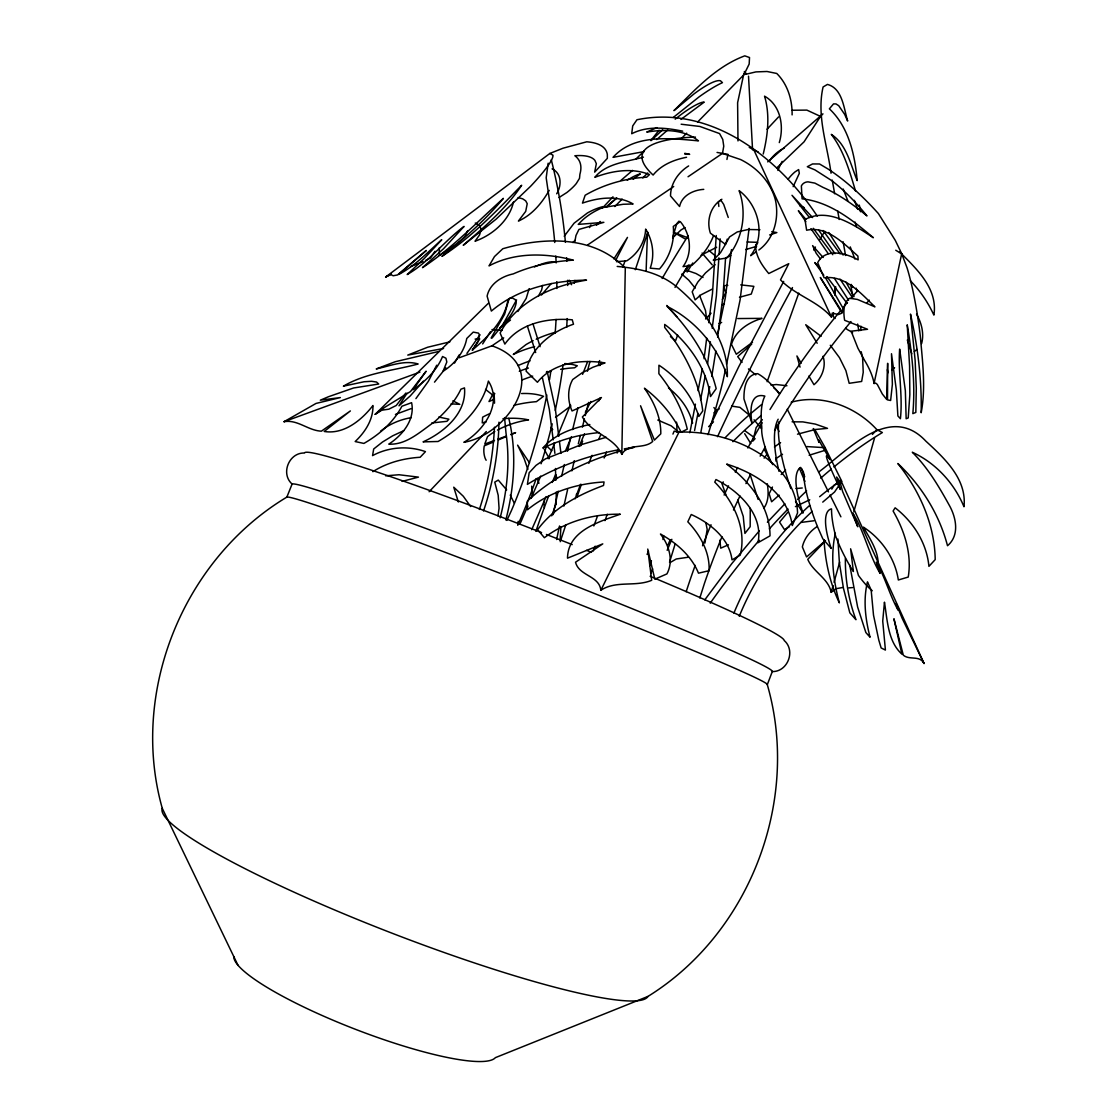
<?xml version="1.0" encoding="UTF-8"?>
<svg xmlns="http://www.w3.org/2000/svg" width="1117" height="1117" viewBox="0 0 1117 1117"><rect width="100%" height="100%" fill="white"/><g stroke="black" fill="none" stroke-linecap="round" stroke-linejoin="round"><path stroke-width="1.5" d="M831.034 173.219C827.306 144.707 816.415 115.889 823.089 86.972L827.46 84.417C842.623 88.452 843.796 108.531 847.663 121.027L844.62 114.311L838.727 105.696L836.019 103.937L833.519 103.895L829.372 108.824C848.752 126.933 854.98 155.123 857.172 180.633C850.596 164.66 846.658 144.358 831.285 134.361C843.977 150.879 849.632 171.487 855.58 191.133M878.157 563.191C877.878 550.053 869.626 538.31 863.399 527.126C881.662 538.966 895.08 558.318 898.333 579.988L908.233 577.056C912.058 554.102 904.533 530.77 893.097 511.027L895.122 507.816C913.413 521.89 926.747 543.127 928.925 566.347L935.194 559.631C934.775 524.445 919.486 490.768 897.873 463.527C921.483 485.727 939.299 514.295 947.509 545.738C959.964 535.28 956.152 517.255 949.059 504.87C938.671 486.132 927.627 467.464 912.296 452.231C935.683 462.927 954.169 483.103 963.985 506.755C967.001 478.942 944.493 458.319 925.867 441.159C890.123 402.972 848.25 449.928 819.04 471.793M621.82 454.382L625.297 268.178C593.797 235.115 543.42 236.916 502.804 248.742L494.482 256.575L489.023 265.888C514.797 252.191 545.752 252.833 573.342 260.149C552.747 261.378 532.181 265.553 513.262 273.902C501.673 276.318 489.665 283.802 487.11 296.131L491.354 311.084C517.576 288.786 552.775 280.535 586.523 280.144C552.608 285.463 516.836 301.367 500.123 333.02L504.856 344.106C519.74 322.967 548 317.703 572.253 319.797L573.496 324.209C551.84 331.554 530.784 347.638 526.065 371.109L537.431 382.265C553.376 362.397 581.371 359.129 605.051 362.913L593.029 367.2L582.194 372.757L572.7 379.543C567.213 389.177 567.673 401.003 572.044 410.972L601.449 397.554L582.39 416.976C591.661 433.578 613.973 436.859 621.82 454.382C627.977 442.835 643.853 449.565 652.677 441.48L640.558 405.778L654.394 440.126L660.789 433.829C661.096 417.227 653.71 401.562 644.425 388.199C659.868 399.76 672.588 414.924 681.161 432.195L687.276 429.123C682.473 408.668 671.931 389.987 658.876 373.692L658.932 365.203C677.349 377.267 692.023 395.39 698.865 416.418L702.747 410.972C699.005 380.059 683.925 351.534 664.699 327.449L664.713 324.447C687.807 341.844 706.363 367.479 710.51 396.563L716.179 388.646C708.262 357.175 689.747 329.278 667.128 306.393C695.444 320.523 717.686 346.577 727.335 376.708C728.466 341.118 703.975 310.317 678.326 288.158C661.055 273.009 639.175 268.415 617.198 266.432M498.95 422.184C498.461 452.301 493.253 482.46 483.521 510.958M518.065 524.487L518.162 521.304M646.115 271.208L647.469 232.95M752.579 149.929L748.516 76.165M439.176 253.838L439.414 247.639M560.148 540.125L560.902 526.596M556.057 504.032L556.28 492.052M860.662 330.492L861.039 326.262M716.248 235.505L712.478 293.506L708.709 322.673M718.873 257.859L716.374 295.935L712.185 328.23M719.097 254.397L720.13 238.815M725.547 258.209L723.034 295.851L717.645 337.152M833.491 312.83L833.198 316.306A87.461 60.15 88.3 0 0 835.055 318.513M834.957 295.46L835.684 286.79M574.878 241.44L575.967 235.505L578.927 229.432L603.864 222.339L578.229 224.391L583.186 219.463A42.125 23.289 -23.5 0 1 602.761 207.567L623.216 204.271L633.13 203.964C617.687 195.028 598.614 197.569 582.46 203.099L585.154 195.252C603.822 184.431 625.129 178.259 646.673 177.212L649.522 174.559C631.929 167.522 612.032 170.747 594.816 177.338C606.266 163.18 626.86 161.853 643.434 157.148M749.088 228.385L740.054 300.152L726.567 364.254M731.467 249.622L725.324 297.75L717.784 333.341M704.059 358.711L706.712 338.116M707.564 363.905L710.426 341.816M715.857 350.92L711.752 376.485M504.563 417.59L506.015 433.173A231.051 160.513 -52.1 0 1 500.151 517.813M513.485 201.912C509.547 220.426 492.388 235.129 475.032 241.23L479.556 234.919L481.162 229.599L479.738 225.55M548.168 163.18L546.185 177.785L551.435 213.836A561.669 532.111 -44.9 0 1 554.744 242.487M498 515.886L499.062 508.221L498.196 495.306L494.761 482.125L498.28 480.087L506.657 489.93M834.357 293.492L835.321 286.664M581.371 484.485L576.944 497.191L576.4 494.203M688.044 176.765L722.476 153.392L723.76 146.173L722.769 139.471L719.571 133.579L699.856 126.458L681.147 124.224M529.151 288.633L526.191 298.421L517.883 311.517M835.348 533.242C830.238 556.266 833.296 580.337 839.356 602.873C829.931 583.228 825.226 561.446 824.039 539.762M726.93 159.466L727.921 154.355L717.058 152.429M921.623 343.575C924.276 333.606 921.567 322.939 916.54 314.156M695.43 404.145L690.529 429.361A726.218 500.975 -75.9 0 1 689.747 432.754M698.055 390.713L702.3 368.861M694.579 430.492L697.916 413.416M700.568 399.76L705.232 375.857M700.89 432.111L709.77 386.594M556.615 539.525L557.355 535.992A583.898 88.662 -79.2 0 1 559.505 525.995M725.491 369.322L723.006 381.12A822.824 566.277 -62.5 0 1 708.038 434.695M874.066 383.494L901.698 253.685L895.303 240.392L878.381 213.542A155.235 57.316 55.2 0 0 827.515 168.695L819.543 163.976L812.562 163.948L807.326 166.726L814.921 169.882L831.676 180.577A103.979 38.16 54.9 0 1 866.96 215.916A186.483 69.799 55.8 0 0 823.131 187.447L814.879 183.118L808.01 181.848A52.778 19.268 54.6 0 0 801.364 185.939L802.09 198.84C829.875 201.786 852.788 220.258 873.354 237.726C854.226 225.034 828.172 207.008 804.966 219.532L806.628 230.228C827.041 225.662 844.005 243.729 857.898 256.058L858.135 259.884C846.155 253.196 825.7 247.499 817.672 262.649L824.109 277.784C845.136 274.964 861.235 293.617 874.918 306.854L857.395 299.426L849.688 298.253A66.545 25.119 55.9 0 0 844.634 320.3L867.546 329.278L851.168 331.204L857.926 348.211L864.432 360.121A38.578 15.135 55.8 0 1 870.003 370.635A37.685 14.786 55.8 0 1 874.08 383.494L875.588 383.047L877.292 384.416L882.346 394.022L886.716 399.467L887.652 363.304L887.512 399.872L890.626 400.486L892.371 384.388L891.492 353.74L896.337 389.987L897.886 415.957L900.414 418.68C902.913 395.488 897.914 372.003 899.66 349.062L905.356 390.685L906.152 418.749L908.219 417.898L909.838 394.706L909.573 366.027L907.227 324.81C912.072 354.089 915.521 383.983 912.826 413.639L915.828 412.438L916.303 388.339L915.116 360.177L910.481 314.1C917.755 346.41 921.846 379.598 921.176 412.745C926.007 387.278 922.447 361.112 920.24 335.547A93.367 15.68 83.2 0 0 907.004 267.675L901.698 253.685M542.597 285.421L541.605 290.029L538.52 295.977M743.978 73.122L737.611 102.722L737.988 140.924M574.222 283.313L574.878 280.381M779.289 142.599C784.26 126.123 780.601 105.166 764.545 96.16C770.172 115.009 767.784 135.297 763.232 154.02M704.911 543.085L707.187 529.374L705.846 522.798M842.539 587.514L836.144 588.701L831.202 592.303L833.087 585.601M834.036 582.25L839.677 562.13M853.807 511.823L874.527 438.059M673.062 236.329L676.72 223.707L679.038 221.096M669.53 562.312L675.101 544.119M715.173 413.485L716.192 410.19L719.18 408.948M727.237 239.108L725.743 243.911L720.521 252.665L713.288 260.177L726.804 257.971C742.651 239.778 747.315 213.235 739.091 190.602C758.652 205.346 766.276 235.436 750.652 255.695L756.111 251.911M565.83 524.808L560.245 541.703M699.828 597.958L704.492 583.256A767.142 704.757 -61.5 0 1 721.959 536.746M647.846 232.308L635.322 269.714M662.953 539.539L664.029 536.272M551.7 515.831L555.959 504.214M622.755 267.284L625.045 260.875M767.142 381.707L798.767 293.129M713.568 235.561C709.211 247.136 701.239 257.036 692.051 265.176L683.032 266.642C692.791 253.238 690.823 234.011 680.295 221.627L673.272 226.43C674.794 241.747 669.614 257.427 659.477 268.988L650.192 268.178C654.925 255.332 652.845 240.602 645.64 229.083C645.193 242.012 637.625 254.006 626.777 260.82L616.472 261.699M677.642 335.114L675.492 340.964L670.451 336.594M233.83 956.669A140.477 25.607 21.1 0 0 355.234 1029.218A140.477 25.607 21.1 0 0 495.362 1057.659L647.958 996.42C750.261 933.002 800.68 800.121 767.295 684.651L772.294 671.582C787.764 671.917 795.904 650.583 784.19 640.502A257.524 12.329 21.4 0 0 650.136 576.288M650.834 573.524L652.649 568.832M599.871 365.594L601.128 362.411M582.585 374.335L587.682 361.503M238.075 965.451L162.272 808.331C129.39 691.786 183.314 559.226 286.874 497.093L292.095 484.038C280.367 473.762 288.968 452.413 304.522 453.013A257.524 12.329 21.4 0 1 541.577 532.586M548.154 458.696L554.73 442.849M558.011 434.918L570.48 404.815M793.154 186.665L799.311 173.358L798.641 169.575L795.025 171.892A62.175 41.413 88.5 0 0 788.071 179.251M580.645 445.892L582.655 441.159M527.796 506.043L520.075 523.761M531.189 498.154L540.712 476.065M647.078 554.437L648.474 551.309M436.705 365.231L428.356 381.302L415.901 398.615M556.685 193.8C561.711 185.883 561.837 173.163 552.063 168.876M506.881 520.396L511.377 510.692A561.669 532.111 -44.9 0 0 546.799 394.971M467.576 230.94L465.119 236.148A55.194 16.169 -26.2 0 1 439.121 255.374M516.585 299.887L502.636 324.963L492.052 338.088M722.392 299.454L725.603 292.78L723.648 286.217M709.909 426.359L738.742 366.711L783.687 281.414M772.447 487.026L769.152 493.77L771.61 501.77L779.094 495.152M507.788 301.269L509.059 298.672L504.591 314.31L491.117 338.046M600.834 590.293L678.968 432.167C726.846 429.877 795.374 457.761 797.566 512.912L792.316 525.535C787.68 492.974 755.664 473.119 726.664 464.086C749.242 481.204 770.088 506.085 770.018 535.853L757.996 542.708C763.693 514.504 739.007 491.117 715.969 479.542L714.768 482.125C733.338 500.933 747.064 528.355 740.194 555.205L732.012 559.882C729.192 538.129 709.993 523.063 691.241 514.504L687.821 521.807C700.191 534.931 709.965 552.133 709.086 570.689L698.488 573.175C691.409 555.833 676.539 542.946 660.454 534.038C669.111 545.026 673.858 560.874 666.919 573.915L654.799 579.178L647.748 549.061L651.686 580.295C635.405 587.179 615.9 580.184 600.834 590.293C599.452 575.674 579.011 576.051 575.534 562.228L602.775 543.867L567.492 558.179C567.897 530.659 599.033 521.737 620.34 514.211C593.406 513.792 565.942 521.22 544.384 537.724L537.612 529.667C553.655 507.83 578.62 494.677 603.543 485.476L604.046 481.958C576.637 483.549 548.908 492.108 527.517 509.771L527.294 501.226C553.418 476.359 587.053 460.595 621.429 450.751M549.187 190.379C541.94 203.043 532.041 215.05 518.414 221.054L525.702 211.378L527.224 203.699L525.702 200.865L522.658 198.812L518.148 197.597M615.76 260.205L627.475 237.39L613.903 258.907M763.763 508.291C768.943 501.24 768.566 492.011 767.309 483.773M459.199 354.913L454.507 363.095M723.244 481.874L722.071 483.94L725.938 494.957M831.802 489.162L834.301 485.015L841.813 481.385L824.946 447.261L815.745 431.134L813.274 428.565L818.956 442.346L818.705 439.972L830.043 459.645C817.462 441.801 841.576 492.234 840.375 489.469L836.647 477.029L841.199 483.2L840.096 482.237L842.623 491.564L857.772 526.763L852.843 513.094C864.432 531.664 868.691 554.395 880.126 573.384L876.356 562.116C885.083 577.182 889.481 594.663 898.026 610.077L896.113 603.417L902.159 618.343L924.038 663.512C919.724 654.911 909.601 660.51 903.318 655.19L893.921 618.762L901.894 654.115C887.82 641.563 887.345 619.753 884.455 602.175L882.723 621.08L885.418 650.08L881.131 647.944L878.786 640.041L873.508 615.146L871.162 590.111L867.476 581.831C863.008 600.08 865.41 619.293 870.073 637.262L865.87 632.543L857.619 607.006L849.786 565.272M479.752 338.87L472.547 350.068M692.763 263.012L687.164 271.99L686.047 268.876M406.979 393.226L398.992 405.806L410.176 395.99L423.385 381.176M821.847 114.339L804.072 141.817L776.804 167.899M490.461 331.693L482.656 343.91M479.947 334.751L466.934 353.405M435.002 251.311L430.45 258.083L425.521 260.484M840.892 482.712L834.539 492.025L822.74 502.119M764.112 458.138L767.072 454.116M704.813 599.829L731.956 563.415L759.281 530.882M564.211 236.259L574.082 223.205L587.388 212.998A63.599 56.869 -52.3 0 1 602.901 206.603M405.792 393.072L396.27 405.471L388.828 409.185L381.819 410.19L375.172 414.323L488.283 303.349M602.231 208.265L612.982 196.815M762.325 419.615L756.139 427.629L752.83 441.103L755.106 438.632M551.253 283.495L541.508 294.986M445.878 367.87L434.499 382.14M682.305 274.642L689.72 265.19M650.918 140.435L659.03 130.242M714.084 412.801L716.192 410.19L713.903 407.551M705.609 318.987L711.054 313.193M867.029 302.749L869.277 300.138M767.044 129.265L778.619 116.866M872.363 434.443L876.873 429.668L882.388 432.544A371.291 166.07 -57.9 0 0 833.91 466.976M787.569 512.535L779.568 522.142L784.469 529.612L789.468 526.652M429.11 491.745L486.314 431.539M767.379 522.225L784.902 503.809M824.346 541.996L807.759 559.338C813.148 572.099 828.395 578.313 831.202 592.303M596.548 225.201L600.206 221.473M614.825 206.547L622.127 199.091M642.833 177.938L647.706 172.967M681.817 138.145L686.69 133.174M697.664 121.976L743.95 74.713L749.172 64.06L749.521 57.526L744.788 55.85C716.374 66.322 695.025 89.765 673.956 110.625L694.132 93.814A65.498 12.818 -44.4 0 1 720.479 80.787L722.462 82.644A99.762 19.101 -44.2 0 0 699.102 96.858L673.3 117.453M708.639 426.68L713.484 421.863M781.146 474.53L785.628 470.103M757.815 242.752L755.651 244.888C755.315 255.919 762.059 265.413 768.747 273.539L788.77 263.682L780.518 279.878C795.29 295.335 817.435 300.864 831.453 317.102L832.263 313.123L838.434 314.547L842.064 313.081L820.325 277.491L842.372 312.285L842.986 308.152L825.672 278.091M635.713 159.2L644.3 150.935M651.043 140.63L662.674 129.754M572.812 242.529L575.199 240.253M672.602 237.907L681.007 229.962L685.07 227.575M670.228 562.507L676.246 558.989L688.393 557.201M751.699 344.148L737.695 356.574L742.079 362.369M761.11 415.552L751.783 423.79A395.613 393.1 14.1 0 0 732.906 441.704M606.782 206.882L616.807 198.044M620.996 180.34L632.557 170.398M767.7 161.881L822.978 113.892M914.334 351.604L916.834 349.439M825.463 540.614L806.572 556.95L802.355 546.911C804.282 538.436 809.937 531.175 817.197 526.526M656.67 139.569L667.701 130.033M721.889 199.245C710.384 206.1 706.223 220.775 710.398 233.16L725.436 244.372L729.513 236.972L737.248 231.945L748.153 229.516L759.909 229.711M715.103 264.715L705.525 272.911L697.846 282.015L692.191 291.816L695.109 299.901L700.722 294.972L712.478 288.996M606.056 207.008L616.5 198.1M675.185 119.17L680.058 115.302A64.423 12.482 -44.3 0 1 702.356 102.275L704.227 102.108L680.937 119.421M375.172 414.323L384.974 407.174L410.484 391.55L426.108 371.221L412.983 389.777C425.2 381.4 436.901 370.495 442.541 356.518L445.948 358.222L446.814 362.006L443.114 371.179C454.633 364.226 464.323 351.925 466.752 338.479L473.245 332.098L478.509 333.117L479.514 334.988L478.118 341.23L472.226 350.18C487.529 337.306 504.521 320.83 507.858 300.333L510.204 298.016L512.382 298.016L515.3 299.649L516.208 302.861C514.225 313.165 506.21 320.83 499.62 328.454L510.483 320.062M503.697 337.837L491.969 345.809L459.227 357.761M688.644 165.93C678.312 172.339 670.577 183.509 670.521 195.922L679.569 206.505C681.845 195.489 693.434 189.988 703.766 189.373M633.199 179.209L640.348 173.903A60.918 11.659 -43.7 0 0 627.265 180.2M891.911 369.755L894.605 367.702M391.271 274.014A29.154 8.266 -25.9 0 0 385.63 277.044L549.843 153.462L563.066 148.198L586.732 141.803A131.764 38.662 -26.8 0 1 607.327 154.509L607.341 158.335L594.663 172.13L596.338 163.71L594.942 160.485A88.089 25.649 -27.1 0 0 574.864 155.752A157.134 46.369 -26.4 0 1 579.905 174.252L579.5 178.357L576.302 183.537A44.68 12.929 -27.3 0 1 566.85 192.529L559.031 197.514M380.576 431.218C389.316 423.985 400.221 419.559 411.335 417.618M555.512 417.381L570.899 405.932M752.523 342.235L736.312 354.243L731.467 344.399C735.544 330.618 748.921 322.213 762.031 318.359L737.751 318.554M774.416 446.968L780.588 442.583M758.848 250.013C774.165 238.94 779.387 217.955 775.407 199.999A76.431 64.828 -4.8 0 0 740.627 159.563L722.476 153.392M587.626 244.972L673.705 186.511M776.259 458.375L782.528 454.242M795.402 506.615L809.755 499.774M372.855 471.681C386.929 462.661 403.572 458.277 420.16 457.272L425.451 451.617C408.291 445.571 388.576 446.912 372.561 455.624L373.692 448.992L382.517 442.011L392.625 435.853L403.809 430.631M385.63 277.044L390.768 274.587L393.212 275.759L397.512 274.95L426.303 250.459L398.727 274.433C415.105 265.902 428.034 251.883 441.76 239.708L424.055 258.697L407.174 274.545C428.579 262.369 444.189 241.132 464.058 226.416L443.449 248.812L422.491 267.647C452.203 248.169 477.113 222.074 503.376 198.351C485.309 220.049 463.974 238.843 441.899 256.351C471.891 237.167 496.772 210.596 521.667 185.268C506.141 208.656 484.261 227.002 463.234 245.279L496.032 219.225L530.477 186.413A86.009 11.77 -41.3 0 0 552.957 155.165L549.843 153.462M701.099 255.207L716.639 247.29M721.666 305.234L724.402 303.698M726.441 257.566L730.741 255.584M395.432 414.421L411.238 408.571M491.969 345.809C552.999 366.976 508.556 434.681 463.862 442.332C483.801 430.59 502.859 403.768 488.394 381.079C482.321 407.831 461.042 428.132 438.073 441.494L423.05 441.871C444.007 432.433 466.864 413.108 464.49 387.878L460.93 389.191C454.842 401.952 445.027 412.522 434.513 421.807C420.76 431.26 406.532 445.138 388.786 444.147C402.288 435.309 415.245 419.88 411.601 402.678L401.883 406.239C393.491 422.24 379.417 434.555 363.905 443.421L355.15 441.55C365.064 432.237 373.343 419.587 372.952 405.513C361.671 420.146 343.799 434.75 324.223 431.455L350.375 410.93L321.389 431.162C308.152 430.631 297.639 419.28 284.039 421.695L316.027 403.432L340.364 397.568L320.328 400.179L328.482 396.73L353.558 387.99L378.691 384.025L376.541 382.042L371.584 381.288L364.114 381.749L343.394 386.175C366.055 372.757 393.324 370.718 418.163 363.988C404.396 359.772 389.749 366.041 376.234 368.931L395.25 361.726L438.855 351.436M423.036 261.601L410.623 266.586M728.424 544.803L720.716 548.182L719.879 540.153M657.005 127.603L646.729 132.071C664.112 129.237 684.037 129.363 698.474 140.854C670.088 138.326 634.135 133.719 613.024 157.343L644.286 151.563M493.672 441.885L484.275 445.851A77.213 41.58 -15 0 0 485.337 458.766A29.433 15.764 -13.2 0 1 486.118 460.274M498.377 439.903L506.21 436.607M510.916 434.625L515.621 432.642L510.748 434.443M718.985 323.469L721.638 322.436M494.496 440.447L484.75 444.063L487.57 436.579A52.401 28.148 -14.4 0 1 494.803 431.595M497.749 439.246L505.875 436.244M402.078 481.385L418.456 477.127L399.02 474.739L385.672 475.814M284.039 421.695L419.936 372.101M809.141 455.247L824.36 450.528L825.114 447.694L807.074 446.591M797.496 434.178L815.298 429.5L827.515 428.356L815.382 424.111L802.886 421.891L792.093 421.807M739.468 297.248L751.266 294.078L753.863 286.343L740.711 284.877M769.641 234.947L776.86 232.587L771.777 231.638M745.653 249.566L756.614 246.354M624.626 449.886L634.219 447.261L624.277 448.866M791.213 402.232C821.861 393.603 855.873 406.56 876.873 429.668M606.168 437.292L581.203 444.678L545.557 458.822L536.034 465.37L529.165 472.756L527.406 484.373C554.954 467.283 585.908 456.169 617.645 449.942M686.55 157.274C673.984 159.717 661.334 164.813 653.11 175.048C618.232 142.739 674.626 137.656 695.458 137.098M745.444 74.364L755.902 71.907L767.002 71.488L776.762 73.471C787.639 84.264 792.358 99.832 792.107 114.897M589.846 424.53C572.365 428.132 554.87 434.178 542.834 448.099C560.58 439.721 579.765 434.318 599.326 432.586M771.009 385.156L776.203 384.527L786.94 385.742M800.945 522.449L813.902 520.773M449.872 341.858L427.616 347.247L407.761 355.094L443.561 348.49M431.818 422.952L446.912 421.318L448.894 419.196L438.813 417.032M724.612 285.673L727.795 285.352M795.946 488.548L802.257 487.989M848.836 587.877L852.662 587.57M475.102 339.079L477.978 338.982M747.078 241.984L757.186 242.319M792.274 110.234L806.865 110.108L821.051 116.657M491.969 329.543L502.217 330.367M684.819 154.104L689.664 154.328L684.777 153.322M451.1 403.865L459.813 404.34L452.888 400.849M731.677 406.127L739.887 407.342L749.493 415.231M682.71 131.178C666.025 127.757 647.399 125.607 631.705 133.761L632.711 125.914L636.941 119.756C710.929 104.509 778.591 157.734 817.239 216.098M685.321 269.797L696.045 273.539L702.984 277.491M657.787 420.048L671.135 425.814L678.968 432.167L674.165 431.148A324.447 78.036 -79.4 0 0 672.937 434.094M799.674 205.626L804.254 207.678M688.365 238.033L673.509 232.182L684.847 238.745M749.228 147.402L758.359 152.163M475.27 223.037L478.244 224.712M744.83 430.701L753.724 437.166M895.75 250.236L902.145 254.187M755.79 374.921L748.446 368.917M708.499 250.152L715.592 256.044M485.518 389.4L493.449 395.641M777.837 392.221L779.498 393.659A74.783 11.589 64.7 0 0 773.788 387.85M681.803 274.084L688.742 280.158L695.221 288.13M547.26 446.577L551.812 450.737M702.062 253.056L712.241 264.897M666.807 305.444L676.818 316.67M899.66 251.911C916.596 269.043 938.071 288.479 933.896 315.106C928.032 302.414 920.115 290.657 910.285 280.702M821.107 336.301L805.72 324.712L817.169 343.254M550.653 427.42L552.733 429.598M754.045 419.797L761.487 428.774M744.327 71.474L746.421 73.82M820.339 268.792L814.824 262.565L823.801 275.299M823.159 257.482L812.604 245.628L816.192 253.252L820.367 258.809M812.604 217.578L791.995 195.293L809.364 217.466M805.79 219.239L798.348 210.694L805.86 221.683M826.873 276.611L846.965 303.182M823.047 230.507L840.04 253.754M813.26 228.301L832.807 254.704M830.28 345.251L839.481 357.677L845.89 370.607L849.185 383.313L861.654 381.455L863.232 372.338L862.617 357.859L861.207 351.729M818.705 230.13L834.971 253.671M810.942 228.664L828.228 253.615M470.62 506.518L463.304 496.269L453.753 487.194L458.347 501.98M840.026 279.124L852.634 297.89M828.8 232.476L843.14 255.053M834.441 278.426L848.585 300.25M744.676 433.675L750.806 443.561M795.527 501.296L803.053 513.066A74.35 21.935 62 0 1 800.68 467.409L803.514 472.254A103.769 29.922 62.2 0 0 817.812 527.419L822.782 538.729L831.23 548.461A65.777 19.226 62.3 0 1 831.523 508.877A103.057 29.405 62.5 0 0 835.628 536.062A57.19 16.532 62.2 0 0 853.402 571.513L850.609 548.796L858.442 575.423A51.396 14.856 62.2 0 0 872.279 590.781M801.182 363.137L796.924 355.946L800.051 367.144M808.876 376.08L813.986 384.709C821.944 378.105 826.524 366.181 823.006 356.267M529.514 462.829L517.604 445.138L524.18 458.71L527.852 469.391M845.988 282.098L854.044 296.591M544.216 449.299L549.299 458.668M764.726 450.165L771.093 462.201M772.796 464.616L770.548 460.693A47.905 14.339 61.3 0 1 761.808 427.252A154.83 44.903 62 0 1 764.866 396.116A88.355 26.263 61.5 0 0 752.034 423.427L743.964 398.964A130.619 38.439 61.6 0 1 757.647 373.65A72.619 21.488 61.1 0 1 779.498 393.659M851.182 284.402L852.676 287.097M699.535 295.321L705.525 310.582L706.502 318.261M569.153 280.158L571.597 284.709M510.246 495.11L514.323 503.236M787.276 409.255L828.465 491.885M830.029 494.999L840.906 516.822M847.901 201.004L843.195 189.024M753.793 149.79L831.453 317.102M924.038 663.512L840.919 480.547A310.093 304.955 23.6 0 0 819.655 496.702M749.884 473.748L758.108 499.439M850.246 246.899L854.938 259.074M854.351 200.32L857.73 209.368M737.765 500.137L743.238 516.361L744.927 533.423L750.177 526.693L750.261 508.389M537.249 478.369L538.939 483.284M907.325 340.029L911.835 353.768M533.004 323.972L540.097 346.689M527.364 326.01L535.671 352.553M856.194 288.172L857.228 291.495M555.959 475.004L556.811 477.755M855.091 222.074L856.502 226.723M859.322 205.123L860.467 211.741M547.148 371.361L555.317 408.878L558.779 436.286M542.373 377.588L549.341 409.492L553.194 439.861M832.249 180.074L834.664 193.786M837.694 210.918L839.202 219.49M843.14 241.775L845.555 255.486M850.693 284.626L852.816 296.619M857.647 324.042L858.861 330.897M728.242 217.466L723.69 204.397L720.912 200.306L718.357 202.051L718.845 206.463M887.387 369.671L887.889 372.855M559.435 441.424L560.943 453.404M553.613 443.226L554.898 453.348M543.728 501.268L544.384 507.718M775.757 458.068L776.078 461.251M531.706 486.132L532.348 496.185M837.904 539.064L839.384 562.703L843.461 588.324L849.828 612.828L855.943 619.698C848.655 600.164 845.094 579.276 845.374 558.444M555.442 468.498L555.861 480.268M647.958 996.42A260.429 33.775 21.1 0 1 391.648 933.044A260.429 33.775 21.1 0 1 162.272 808.331M292.095 484.038A257.776 8.336 21.3 0 1 533.954 569.642A257.776 8.336 21.3 0 1 772.294 671.582M286.874 497.093A257.887 6.66 21.3 0 1 528.243 584.247A257.887 6.66 21.3 0 1 767.295 684.651M546.436 534.485A257.524 12.329 21.4 0 1 572.211 544.621M586.579 550.346A257.524 12.329 21.4 0 1 591.507 552.329M534.652 346.647A62.761 35.297 -15 0 0 513.275 354.494L526.065 344.553A72.298 40.743 -15.5 0 1 533.186 340.685M493.602 399.593A49.176 27.003 -14.2 0 0 489.023 401.562L492.192 395.432A101.842 55.264 -15 0 1 494.845 393.701M521.583 393.547A49.176 27.003 -14.2 0 1 543.504 396.312L536.425 401.659A77.255 41.608 -14.4 0 0 514.085 405.262M497.484 430.073A52.401 28.148 -14.4 0 1 528.55 419.894A58.559 31.555 -13.9 0 0 502.957 418.735M486.328 421.765A58.559 31.555 -13.9 0 0 482.251 422.938L482.656 417.144A77.255 41.608 -14.4 0 1 489.623 413.695M521.723 380.101A101.842 55.264 -15 0 1 532.697 376.122M546.269 372.254A101.842 55.264 -15 0 1 550.863 371.193M560.622 369.35A101.842 55.264 -15 0 1 569.209 368.177L574.627 367.786L577.294 365.762L572.714 364.533A61.952 34.376 -14.9 0 0 564.671 363.57M519.293 371.277A61.952 34.376 -14.9 0 1 528.411 368.065M517.939 365.608A96.174 52.89 -15.1 0 1 530.044 360.861M536.202 339.247A72.298 40.743 -15.5 0 1 555.303 332.266M606.336 452.092A94.512 73.945 11.1 0 1 604.129 458.012M676.539 422.142A140.84 110.653 10.4 0 1 676.902 432.084M668.469 387.948A78.637 61.924 7.6 0 1 692.61 423.161M589.581 227.575A84.822 15.889 -44 0 1 590.977 224.922M534.457 266.921A102.345 21.712 -39.8 0 1 556.126 262.397M710.23 603.166A371.291 166.07 -57.9 0 1 759.211 540.307M769.334 528.886A371.291 166.07 -57.9 0 1 788.03 509.045M797.636 499.467A371.291 166.07 -57.9 0 1 806.614 490.894M820.73 478.132A371.291 166.07 -57.9 0 1 831.243 469.168M739.259 616.249A303.992 298.937 23.7 0 1 812.241 511.349M733.897 613.093A310.093 304.955 23.6 0 1 792.986 521.765M794.117 520.55A310.093 304.955 23.6 0 1 809.602 505.442M667.156 550.346A526.945 76.277 -67.6 0 1 671.848 539.302M717.533 436.691A526.945 76.277 -67.6 0 1 792.47 287.558M813.693 249.985A526.945 76.277 -67.6 0 1 815.438 247.025M819.738 239.736A526.945 76.277 -67.6 0 1 824.821 231.261M733.478 510.008A767.142 704.757 -61.5 0 1 739.957 495.976M745.947 483.605A767.142 704.757 -61.5 0 1 750.568 474.404M760.16 456.155A767.142 704.757 -61.5 0 1 765.131 447.107M774.542 430.659A767.142 704.757 -61.5 0 1 850.986 321.556M686.187 591.703A785.167 720.437 -61.5 0 1 695.193 565.37M702.537 545.766A785.167 720.437 -61.5 0 1 711.026 524.753M724.137 495.082A785.167 720.437 -61.5 0 1 728.507 485.853M735.251 472.1A785.167 720.437 -61.5 0 1 737.555 467.548M747.832 447.973A785.167 720.437 -61.5 0 1 762.101 422.715M769.99 409.52A785.167 720.437 -61.5 0 1 840.794 310.4M843 307.747A785.167 720.437 -61.5 0 1 847.454 302.47M850.819 298.532A785.167 720.437 -61.5 0 1 857.619 290.699M651.448 560.762A726.218 500.975 -75.9 0 1 649.647 565.607M670.13 539.888A822.824 566.277 -62.5 0 1 668.092 544.733M607.257 514.253A322.869 126.249 -65.4 0 1 604.967 520.634M595.166 546.185A322.869 126.249 -65.4 0 1 593.211 550.988M617.938 449.816A317.535 123.429 -65.4 0 1 617.101 453.097M597.469 516.11A317.535 123.429 -65.4 0 1 593.839 525.939M804.729 476.736A65.638 10.248 64.5 0 1 801.755 468.945M804.938 481.357A104.286 16.518 64.4 0 1 799.451 468.316M779.038 431.567A74.783 11.589 64.7 0 1 776.706 425.451M790.78 488.506A147.235 42.223 62.1 0 1 778.731 421.905M778.996 471.346A146.02 42.362 62.1 0 1 778.158 419.21M777.921 170.468A98.45 66.238 88.8 0 1 782.137 161.393M769.599 160.485A61.742 40.645 88.9 0 1 784.19 148.114M852.648 332.88A32.449 22.019 85.1 0 0 848.361 330.171A87.461 60.15 88.3 0 1 845.653 328.328M563.89 506.071A583.898 88.662 -79.2 0 1 567.604 489.567M571.904 470.843A583.898 88.662 -79.2 0 1 574.292 460.679M578.313 443.868A583.898 88.662 -79.2 0 1 580.337 435.518M582.39 427.183A583.898 88.662 -79.2 0 1 584.456 418.889M585.28 415.58A583.898 88.662 -79.2 0 1 588.617 402.413M598.293 365.538A583.898 88.662 -79.2 0 1 599.634 360.568M553.013 514.7A595.417 87.712 -79.1 0 1 558.235 491.173M561.642 476.163A595.417 87.712 -79.1 0 1 564.322 464.518M567.436 451.282A595.417 87.712 -79.1 0 1 570.173 439.777M572.63 429.598A595.417 87.712 -79.1 0 1 578.048 407.691M587.388 371.263A595.417 87.712 -79.1 0 1 589.985 361.461M494.007 392.891A303.74 299.384 71.1 0 1 494.538 403.195M494.44 427.211A303.74 299.384 71.1 0 1 479.388 509.464M575.143 498.796A930.475 641.814 -66.6 0 1 580.631 484.233M588.841 463.318A930.475 641.814 -66.6 0 1 592.094 455.317M598.754 439.344A930.475 641.814 -66.6 0 1 600.806 434.569M675.017 287.39A930.475 641.814 -66.6 0 1 688.407 264.994M553.501 513.625A953.276 654.548 -66.7 0 1 554.646 510.399M579.178 446.451A953.276 654.548 -66.7 0 1 584.47 433.787M598.977 400.78A953.276 654.548 -66.7 0 1 600.401 397.652M662.158 278.496A953.276 654.548 -66.7 0 1 688.142 235.701M555.777 256.072A561.669 532.111 -44.9 0 1 556.168 262.886M556.783 281.652A561.669 532.111 -44.9 0 1 556.852 288.507M556.071 319.434A561.669 532.111 -44.9 0 1 555.163 333.187M550.876 371.026A561.669 532.111 -44.9 0 1 549.536 379.612M551.281 159.773A568.986 539.218 -44.9 0 1 565.425 242.361M566.64 257.845A568.986 539.218 -44.9 0 1 566.85 261.294M567.604 280.311A568.986 539.218 -44.9 0 1 567.701 285.505M567.157 318.568A568.986 539.218 -44.9 0 1 566.682 327.281M563.08 364.812A568.986 539.218 -44.9 0 1 555.247 410.386M552.203 423.832A568.986 539.218 -44.9 0 1 541.103 463.764M536.202 478.579A568.986 539.218 -44.9 0 1 517.73 525.241M571.429 436.649A424.027 39.891 -66.1 0 1 565.495 450.933M555.526 474.613A424.027 39.891 -66.1 0 1 552.189 482.446M546.115 496.604A424.027 39.891 -66.1 0 1 531.692 529.695M535.881 531.371A912.31 848.613 -77.8 0 1 548.74 495.822M555.037 479.835A912.31 848.613 -77.8 0 1 556.322 476.652M585.336 412.355A912.31 848.613 -77.8 0 1 590.823 401.478M508.793 418.33A234.807 163.347 -52.1 0 1 505.819 519.963M725.226 437.641A403.823 401.296 13.9 0 1 761.599 404.577"/></g></svg>
